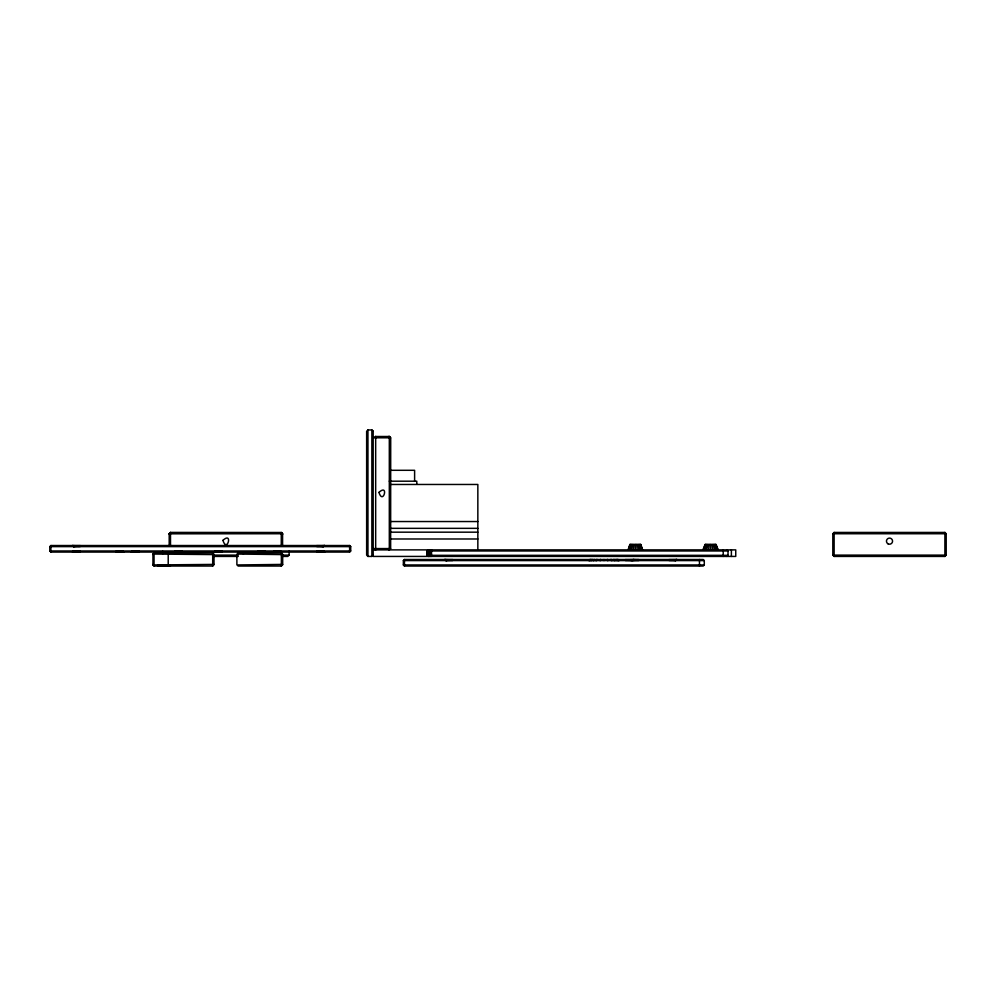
<?xml version="1.0" encoding="UTF-8"?>
<svg xmlns="http://www.w3.org/2000/svg" width="996" height="996" viewBox="0 0 996 996"><rect width="100%" height="100%" fill="white"/><g stroke="black" fill="none" stroke-linecap="round" stroke-linejoin="round"><path stroke-width="1.49" d="M80.053 552.07L80.091 550.975M138.93 552.07L138.967 550.975M221.784 552.07L221.822 550.975M280.66 552.07L280.698 550.975M316.915 546.617L316.94 545.522M625.613 560.586L625.65 559.503M638.697 560.586L638.735 559.503M669.225 560.586L669.262 559.503M431.542 549.879L431.542 556.428M633.456 550.041L633.942 544.439M708.604 549.879L709.164 544.439M79.095 552.07L79.232 550.975M137.971 552.07L138.108 550.975M220.826 552.07L220.963 550.975M279.702 552.07L279.839 550.975M317.761 546.617L317.911 545.522M626.459 560.586L626.609 559.503M637.838 560.586L637.988 559.503M670.071 560.586L670.221 559.503M631.688 550.041L632.622 544.439M706.762 549.879L707.845 544.439M630.169 550.041L631.489 544.439M78.111 552.07L78.398 550.975M136.987 552.07L137.274 550.975M219.842 552.07L220.128 550.975M278.718 552.07L279.005 550.975M318.608 546.617L318.882 545.522M627.306 560.586L627.592 559.503M637.004 560.586L637.278 559.503M670.918 560.586L671.192 559.503M160.792 566.039L161.066 564.956M430.633 549.879L430.633 556.428M600.028 560.586L600.314 559.503M600.252 560.586L600.538 559.503M705.18 549.879L706.724 544.439M629.011 550.041L630.63 544.439M628.277 550.041L630.082 544.439M628.028 550.041L629.895 544.439L640.802 544.439L642.669 550.041M157.766 566.039L158.14 564.956M703.96 549.879L705.853 544.439M77.165 552.07L77.588 550.975M136.041 552.07L136.464 550.975M218.896 552.07L219.319 550.975M277.772 552.07L278.195 550.975M319.417 546.617L319.828 545.522M628.115 560.586L628.538 559.503M636.195 560.586L636.606 559.503M671.727 560.586L672.138 559.503M703.201 549.879L705.305 544.439M702.939 549.879L705.118 544.439L716.024 544.439L718.203 549.879M699.466 566.039L699.466 559.503M723.208 556.428L723.208 549.879M76.269 552.07L76.817 550.975M135.145 552.07L135.693 550.975M218 552.07L218.547 550.975M276.876 552.07L277.423 550.975M320.177 546.617L320.724 545.522M628.887 560.586L629.422 559.503M635.423 560.586L635.971 559.503M672.487 560.586L673.035 559.503M158.949 566.039L159.497 564.956M429.849 549.879L429.849 556.428M596.343 560.586L596.89 559.503M596.791 560.586L597.339 559.503M75.447 552.07L76.107 550.975M134.311 552.07L134.983 550.975M217.178 552.07L217.838 550.975M276.041 552.07L276.714 550.975M320.886 546.617L321.559 545.522M593.977 560.586L594.637 559.503L593.815 560.586M595.583 560.586L596.255 559.503M629.596 560.586L630.256 559.503M634.713 560.586L635.373 559.503M673.209 560.586L673.869 559.503M74.688 552.07L75.459 550.975M133.564 552.07L134.336 550.975M216.418 552.07L217.19 550.975M275.294 552.07L276.066 550.975M321.534 546.617L322.306 545.522M630.231 560.586L631.003 559.503M634.066 560.586L634.838 559.503M673.844 560.586L674.616 559.503M429.164 549.879L428.392 550.975L429.164 556.428M593.18 560.586L593.965 559.503M591.985 560.586L592.857 559.503M74.028 552.07L74.899 550.975M132.904 552.07L133.775 550.975M215.771 552.07L216.63 550.975M274.635 552.07L275.506 550.975M322.094 546.617L322.965 545.522M630.804 560.586L631.663 559.503M633.506 560.586L634.377 559.503M674.417 560.586L675.276 559.503M73.48 552.07L74.426 550.975M132.356 552.07L133.302 550.975M215.211 552.07L216.157 550.975M274.087 552.07L275.033 550.975M322.58 546.617L323.526 545.522M631.277 560.586L633.244 559.503M633.033 560.586L633.979 559.503M674.89 560.586L675.836 559.503M428.654 549.879L427.695 550.975L427.695 555.332L428.654 556.428M590.753 560.586L591.711 559.503M591.537 560.586L592.483 559.503M73.032 552.07L74.053 550.975M131.908 552.07L132.916 550.975M214.775 552.07L215.783 550.975M273.639 552.07L274.647 550.975M322.953 546.617L323.961 545.522M631.651 560.586L632.659 559.503M632.647 560.586L633.655 559.503M675.263 560.586L676.272 559.503M388.751 549.879L389.996 548.572L389.996 437.804L388.751 436.497M72.72 552.07L73.766 550.975M131.584 552.07L132.642 550.975M214.451 552.07L215.51 550.975M273.315 552.07L274.373 550.975M323.227 546.617L324.285 545.522M631.925 560.586L632.983 559.503M632.373 560.586L633.431 559.503M675.537 560.586L676.595 559.503M589.234 560.586L590.292 559.503M590.093 560.586L591.163 559.503M389.063 549.879L390.345 548.572L390.345 437.804L389.063 436.497M214.252 552.07L215.335 550.975M389.249 549.879L390.557 548.572L390.619 437.804L389.312 436.497L375.666 436.497L373.176 437.804L390.619 437.804L389.249 436.497M49.8 546.617L50.896 545.522L349.621 545.522L350.704 546.617L350.704 550.975L349.621 552.07L50.896 552.07L49.8 550.975L49.8 546.617L350.704 546.617M282.578 545.883L282.578 533.744L281.27 532.511L170.503 532.437L169.196 533.744L169.196 545.883M152.948 554.05L154.044 552.954L212.696 552.954L214.003 554.262L214.003 564.732L212.696 566.039L154.044 566.039L152.948 564.956L152.948 554.05L214.003 554.585M169.308 552.954L168.212 554.05L168.212 564.956L169.308 566.039L168.424 564.956M214.19 552.07L215.285 550.975M373.176 549.879L735.745 549.879L735.745 556.428L373.176 556.428L373.176 431.268L371.869 429.961L367.947 429.961L366.64 431.268L366.64 555.121L367.947 556.428L371.869 556.428L373.176 555.121M289.126 551.186L289.126 555.121L287.819 556.428L281.619 556.428M237.982 566.039L281.37 566.039L282.677 564.732L282.677 554.262L281.37 552.954L237.982 552.954M403.368 560.586L404.463 559.503L703.188 559.503L704.284 560.586L704.284 564.956L703.188 566.039L404.463 566.039L403.368 564.956L403.368 560.586L704.284 560.586M427.11 550.975L428.205 549.879L427.259 550.975L427.259 555.332L428.317 556.428L427.11 555.332L427.11 550.975L728.014 550.975L728.014 555.332L726.931 556.428M832.818 533.744L834.125 532.437L944.893 532.437L946.2 533.744L946.2 555.121L944.893 556.428L834.125 556.428L832.818 555.121L832.818 533.744L946.2 533.744M170.503 532.511L169.196 533.819L282.578 533.744L281.27 532.437L281.27 546.157M588.711 560.586L589.806 559.503M589.607 560.586L590.703 559.503M169.196 533.993L170.503 532.723L281.27 532.723L282.578 533.993M152.948 554.498L154.044 554.05M214.003 564.408L152.948 564.956M282.677 564.408L236.886 564.956L236.886 554.05L282.677 554.585M390.544 470.299L414.61 470.299L414.61 481.043M389.312 481.193L416.789 481.193L416.789 484.255M390.108 484.467L477.843 484.467L477.843 549.879M390.108 521.543L477.843 521.543M390.108 528.341L477.843 528.341M390.108 532.175L477.843 532.175M170.503 533.072L281.27 533.072L282.578 534.304M390.108 538.985L477.843 538.985M375.666 437.804L375.666 436.497L375.666 549.879L373.176 548.572L390.619 548.572L389.312 549.879L389.312 436.497M49.8 550.975L350.704 550.975M213.555 555.121L238.231 555.121M282.951 555.121L289.126 555.121M832.818 555.121L946.2 555.121M427.11 555.332L728.014 555.332M213.094 556.428L238.268 556.428M403.368 564.956L704.284 564.956M152.948 564.495L154.044 564.956M373.176 548.535L375.666 549.879M618.143 559.503L619.238 560.586M617.246 559.503L618.342 560.586M169.308 564.956L170.403 566.039M726.931 549.879L728.014 550.975M444.801 559.503L445.897 560.586M181.72 550.975L182.803 552.07M373.176 431.268L371.869 429.961L371.869 556.428M444.863 559.503L445.947 560.586M181.658 550.975L182.741 552.07M617.657 559.503L618.715 560.586M616.798 559.503L617.856 560.586M169.083 564.956L170.142 566.039M445.063 559.503L446.108 560.586M323.227 550.975L324.285 552.07M264.351 550.975L265.409 552.07M181.496 550.975L182.554 552.07M122.62 550.975L123.678 552.07M72.72 545.522L73.766 546.617M445.374 559.503L446.395 560.586M322.953 550.975L323.961 552.07M264.077 550.975L265.085 552.07M181.222 550.975L182.231 552.07M122.346 550.975L123.355 552.07M73.032 545.522L74.053 546.617M616.238 559.503L617.196 560.586M615.466 559.503L616.424 560.586M445.822 559.503L446.768 560.586M322.58 550.975L323.526 552.07M263.703 550.975L264.65 552.07M180.849 550.975L181.795 552.07M121.973 550.975L122.919 552.07M73.48 545.522L74.426 546.617M614.669 559.503L615.54 560.586M446.37 559.503L447.241 560.586M322.094 550.975L322.965 552.07M263.23 550.975L264.089 552.07M180.363 550.975L181.235 552.07M121.5 550.975L122.359 552.07M74.028 545.522L74.899 546.617M613.997 559.503L614.769 560.586M614.134 560.586L613.362 559.503L613.972 560.586M167.39 564.956L168.162 566.039M447.03 559.503L447.802 560.586M321.534 550.975L322.306 552.07M262.658 550.975L263.43 552.07M179.803 550.975L180.575 552.07M120.927 550.975L121.699 552.07M74.688 545.522L75.459 546.617M447.789 559.503L448.449 560.586M320.886 550.975L321.559 552.07M262.023 550.975L262.683 552.07M179.156 550.975L179.828 552.07M120.292 550.975L120.952 552.07M75.447 545.522L76.107 546.617M611.706 559.503L612.366 560.586M611.058 559.503L611.606 560.586M610.61 559.503L611.158 560.586M166.033 564.956L166.581 566.039M448.611 559.503L449.159 560.586M320.177 550.975L320.724 552.07M261.313 550.975L261.848 552.07M178.446 550.975L178.994 552.07M119.57 550.975L120.118 552.07M76.269 545.522L76.817 546.617M715.838 544.439L717.942 549.879M449.507 559.503L449.931 560.586M319.417 550.975L319.828 552.07M260.541 550.975L260.952 552.07M177.686 550.975L178.097 552.07M118.81 550.975L119.221 552.07M77.165 545.522L77.588 546.617M715.302 544.439L717.182 549.879M640.615 544.439L642.42 550.041M640.067 544.439L641.685 550.041M714.431 544.439L715.975 549.879M607.647 559.503L607.921 560.586M607.411 559.503L607.697 560.586M164.452 564.956L164.738 566.039M450.453 559.503L450.74 560.586M318.608 550.975L318.882 552.07M259.732 550.975L260.018 552.07M176.865 550.975L177.151 552.07M118.001 550.975L118.275 552.07M78.111 545.522L78.398 546.617M639.208 544.439L640.528 550.041M713.298 544.439L714.393 549.879M638.075 544.439L639.009 550.041M451.437 559.503L451.574 560.586M317.761 550.975L317.911 552.07M258.885 550.975L259.035 552.07M176.031 550.975L176.18 552.07M117.154 550.975L117.304 552.07M79.095 545.522L79.232 546.617M711.991 544.439L712.551 549.879M636.755 544.439L637.241 550.041M452.396 559.503L452.433 560.586M316.915 550.975L316.94 552.07M258.039 550.975L258.076 552.07M175.184 550.975L175.209 552.07M116.308 550.975L116.345 552.07M80.053 545.522L80.091 546.617M944.893 532.437L944.893 556.428M834.125 532.437L834.125 556.428M731.388 549.879L731.388 556.428M710.571 544.439L710.571 549.879M635.348 544.439L635.348 550.041M603.974 559.503L603.974 560.586M404.463 559.503L404.463 566.039M367.947 429.961L367.947 556.428M349.621 545.522L349.621 552.07M281.37 552.954L281.37 566.039M243.435 552.954L243.435 554.05M212.696 552.954L212.696 566.039M174.761 552.954L174.761 554.05M170.503 532.437L170.503 546.157M162.659 551.186L162.659 553.813M162.759 564.956L162.759 566.039M154.044 552.954L154.044 566.039M50.896 545.522L50.896 552.07M222.942 540.367C227.1 553.639 233.176 530.968 222.942 540.367M378.953 492.398C383.111 505.669 389.187 482.998 378.953 492.398M73.604 550.975L72.521 552.07L73.555 550.975M132.48 550.975L131.397 552.07L132.418 550.975M274.211 550.975L273.128 552.07L274.149 550.975M324.472 545.522L323.389 546.617L324.547 545.522M676.794 559.503L675.711 560.586L676.857 559.503M324.547 552.07L323.451 550.975L324.472 552.07M265.671 552.07L264.575 550.975L265.608 552.07M123.94 552.07L122.844 550.975L123.878 552.07M73.555 546.617L72.459 545.522L73.604 546.617M887.984 543.804A3.05 3.05 0 0 0 892.565 541.164A3.05 3.05 0 0 0 887.984 538.512A3.05 3.05 0 0 0 887.984 543.804"/></g></svg>
